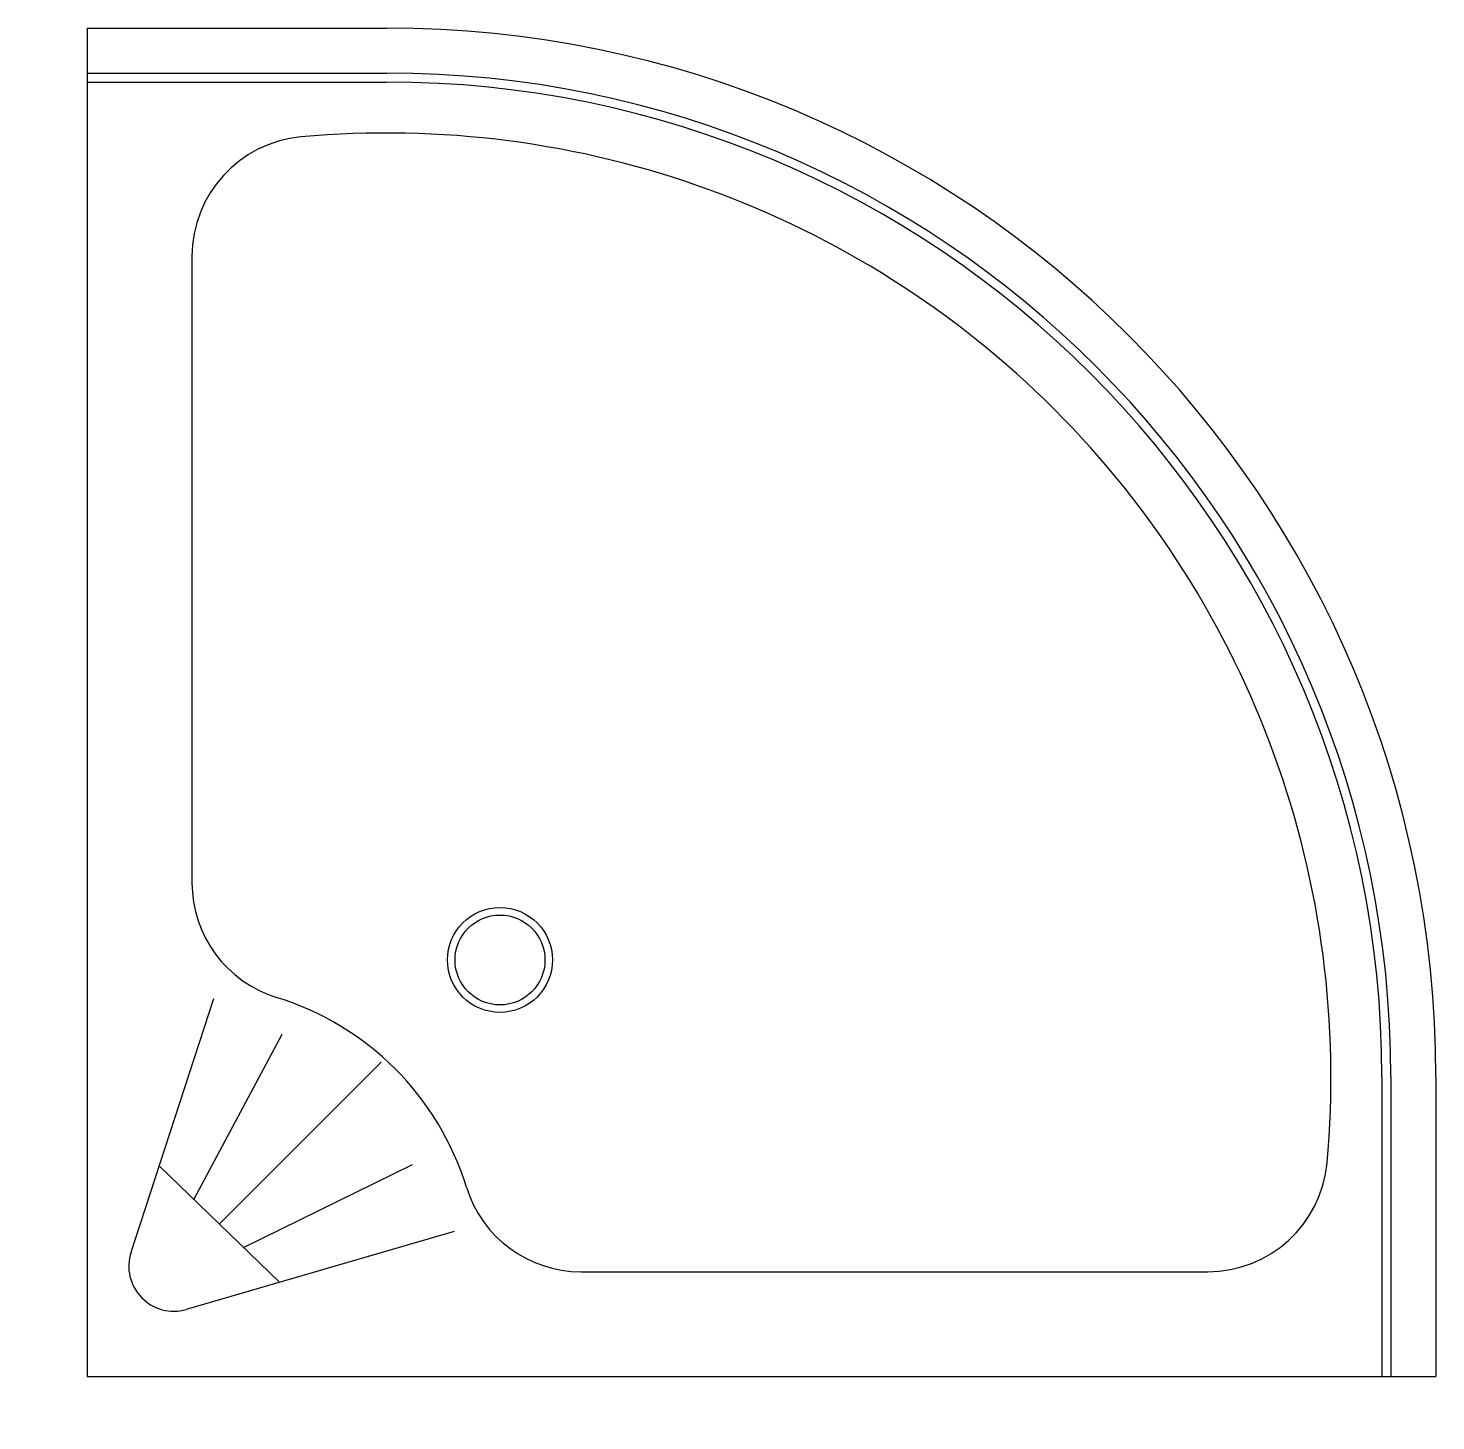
# Model space of a CAD drawing. Extents: x -57566 to -56627, y -31487 to -30557.
import ezdxf

# ---------------------------------------------------------------- set-up
doc = ezdxf.new("R2010")
doc.units = 0
doc.header["$LTSCALE"] = 20
doc.header["$MEASUREMENT"] = 0
doc.linetypes.add('HIDDEN2', pattern=[4.7625, 3.175, -1.5875])
for name, color, linetype in [('2', 4, 'CONTINUOUS'), ('4', 5, 'CONTINUOUS'), ('轴', 4, 'CONTINUOUS'), ('门窗', 5, 'CONTINUOUS')]:
    doc.layers.add(name, color=color, linetype=linetype)

# ---------------------------------------------------------------- blocks, each defined once
blk = doc.blocks.new('淋浴气001')
at = {"layer": '轴', "color": 2}
for p, q in [((-178.71, 116.43), (-15.55, 26.78)), ((-72.26, 57.94), (-70.48, -53.73)), ((-16.41, -26.26), (-175.16, -106.9))]:
    blk.add_line(p, q, dxfattribs=at)
at = {"layer": '轴', "color": 2, "linetype": 'HIDDEN2', "ltscale": 10}
for p, q in [((-71.73, 24.54), (-190.64, 65.21)), ((-71.37, 2.1), (-224.27, 2.1)), ((-70.99, -21.6), (-190.64, -57.99))]:
    blk.add_line(p, q, dxfattribs=at)
at = {"layer": '轴', "color": 2}
blk.add_arc((-30, 0.49), 30, 296.9285, 61.21395, dxfattribs=at)

msp = doc.modelspace()

# ---------------------------------------------------------------- linework, layer by layer
at = {"layer": '2', "linetype": 'BYBLOCK', "ltscale": 2}
for p, q in [((-57526.84, -30557.47), (-57326.84, -30557.47)), ((-56626.84, -31257.47), (-56626.84, -31457.47))]:
    msp.add_line(p, q, dxfattribs=at)
msp.add_arc((-57326.84, -31257.47), 700, 360, 90, dxfattribs=at)
at = {"layer": '2', "color": 2, "linetype": 'BYBLOCK', "ltscale": 2}
msp.add_arc((-57326.84, -31257.47), 630, 354.78409, 95.21591, dxfattribs=at)
at = {"layer": '4', "linetype": 'BYBLOCK', "ltscale": 2}
for p, q in [((-57526.84, -30587.47), (-57326.84, -30587.47)), ((-57526.84, -30593.47), (-57326.84, -30593.47)), ((-56662.84, -31257.47), (-56662.84, -31457.47)), ((-56656.84, -31257.47), (-56656.84, -31457.47))]:
    msp.add_line(p, q, dxfattribs=at)
for radius in [670, 664]:
    msp.add_arc((-57326.84, -31257.47), radius, 360, 90, dxfattribs=at)
at = {"layer": '门窗', "linetype": 'BYBLOCK', "ltscale": 2}
for p, q in [((-57526.84, -30557.47), (-57526.84, -31457.47)), ((-57526.84, -31457.47), (-56626.84, -31457.47))]:
    msp.add_line(p, q, dxfattribs=at)
at = {"layer": '门窗', "color": 2, "linetype": 'BYBLOCK', "ltscale": 2}
for p, q in [((-57456.84, -30709.75), (-57456.84, -31127.91)), ((-57197.28, -31387.47), (-56779.12, -31387.47))]:
    msp.add_line(p, q, dxfattribs=at)
at = {"layer": '门窗', "linetype": 'BYBLOCK', "ltscale": 2}
for radius in [35, 30]:
    msp.add_circle((-57251.32, -31179.37), radius, dxfattribs=at)
at = {"layer": '门窗', "color": 2, "linetype": 'BYBLOCK', "ltscale": 2}
for centre, radius, start, end in [((-57376.84, -30709.75), 80, 95.21591, 180), ((-57376.84, -31127.91), 80, 180, 252.87043), ((-57376.84, -31127.91), 80, 180, 252.87043), ((-57456.84, -31387.47), 191.62, 17.12957, 72.87043), ((-56779.12, -31307.47), 80, 270, 354.78409), ((-57197.28, -31307.47), 80, 197.12957, 270)]:
    msp.add_arc(centre, radius, start, end, dxfattribs=at)

# ---------------------------------------------------------------- block references
at = {"layer": '门窗', "linetype": 'BYBLOCK', "ltscale": 2, "rotation": 225}
msp.add_blockref('淋浴气001', (-57490.57, -31404.65), dxfattribs=at)

doc.saveas('drawing.dxf')
